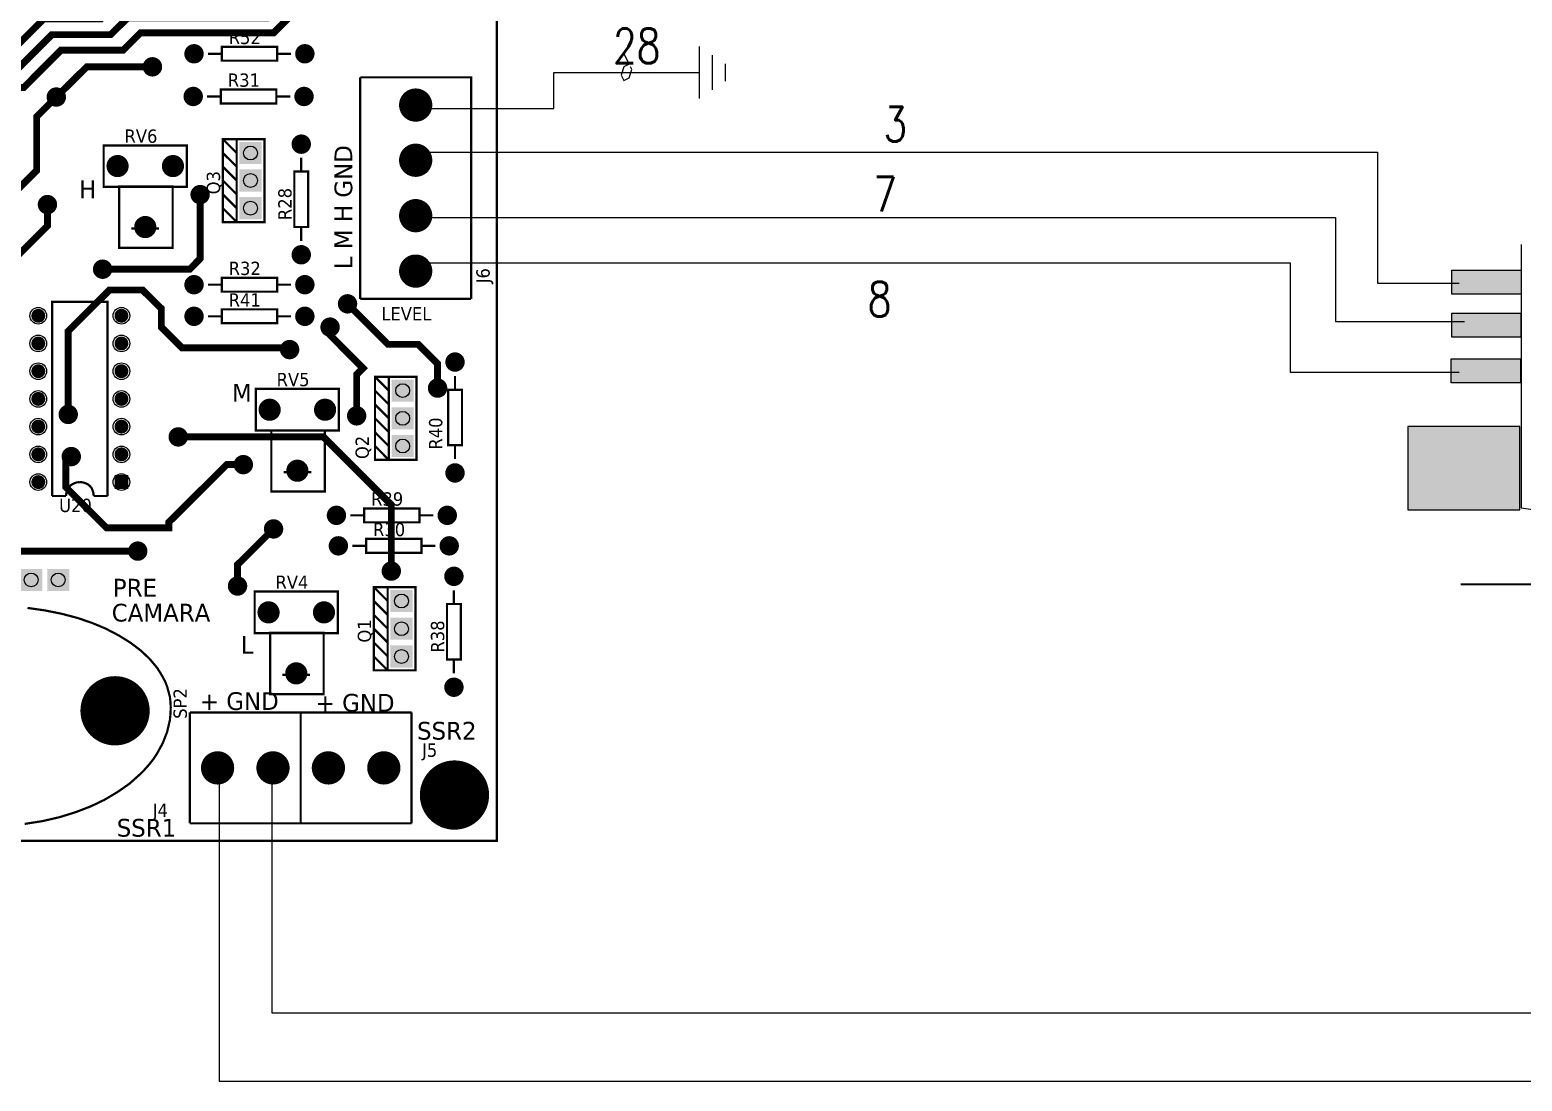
# Model space of a CAD drawing. Header units: millimetres. Extents: x 123.5 to 144.3, y 105.4 to 121.6.
# Drawn here: x 130.96 to 136.34, y 109.59 to 113.38 of the extents above; entities that cross this region are included whole.
import ezdxf
from ezdxf.enums import TextEntityAlignment as Align

# ---------------------------------------------------------------- set-up
doc = ezdxf.new("R2010")
doc.units = ezdxf.units.MM
for name, color, linetype in [('12632256', 7, 'Continuous'), ('DESC', 250, 'Continuous'), ('SYMS', 7, 'Continuous'), ('WIRES', 7, 'Continuous')]:
    doc.layers.add(name, color=color, linetype=linetype)
doc.layers.add('WIRENO', color=7, linetype='Continuous', true_color=0x000000)
doc.styles.get("Standard").update_dxf_attribs({"font": 'tahoma.ttf'})
doc.styles.add('WD', font='romans.shx')

# ---------------------------------------------------------------- blocks, each defined once
blk = doc.blocks.new('EPAD')
at = {"const_width": 0.5}
blk.add_lwpolyline([(-0.25, 0, 1), (0.25, 0, 1)], format="xyb", close=True, dxfattribs=at)
blk = doc.blocks.new('RPAD')
blk.add_trace([(-0.5, -0.5), (-0.5, 0.5), (0.5, -0.5), (0.5, 0.5)])
blk = doc.blocks.new('Tarjeta')
for points, const_width in [([(146.3184, 112.4867), (153.6204, 112.4867), (153.6204, 117.4267), (146.3184, 117.4267), (146.3184, 112.4867)], 0.008), ([(151.2764, 115.1287), (151.4914, 115.3427), (151.8764, 115.3427), (151.9854, 115.4517), (152.1924, 115.4517), (152.2634, 115.5227), (152.6194, 115.5227), (152.8434, 115.7467), (152.8434, 115.8717), (152.9204, 115.9487)], 0.025), ([(151.2974, 114.9657), (151.2974, 115.0457), (151.5164, 115.2647), (151.8844, 115.2647), (152.0144, 115.3947), (152.2264, 115.3947), (152.2884, 115.4557), (152.7864, 115.4557), (152.7864, 115.5807), (152.9494, 115.7437)], 0.025), ([(151.3694, 114.8547), (151.3694, 115.0167), (151.5564, 115.2037), (151.9124, 115.2037), (152.0474, 115.3387), (152.2714, 115.3387), (152.3344, 115.4017), (152.8154, 115.4017), (152.9414, 115.5277)], 0.025), ([(152.5774, 115.3257), (152.6274, 115.3257)], 0.008), ([(152.6274, 115.3007), (152.8274, 115.3007), (152.8274, 115.3507), (152.6274, 115.3507), (152.6274, 115.3007)], 0.008), ([(152.8274, 115.3257), (152.8774, 115.3257)], 0.008), ([(152.3774, 115.2787), (152.1404, 115.2787), (152.0304, 115.1697)], 0.025), ([(153.1274, 115.2407), (153.5274, 115.2407), (153.5274, 114.4417)], 0.008), ([(153.1274, 114.4417), (153.1274, 115.2407)], 0.008), ([(152.0304, 115.1697), (151.9594, 115.0987), (151.9594, 114.9047), (151.8854, 114.8307), (151.8854, 114.6917), (151.8474, 114.6537), (151.0804, 114.6537), (150.8804, 114.4527), (150.8804, 114.4387), (150.7004, 114.4387), (150.6294, 114.3677)], 0.025), ([(152.5744, 115.1717), (152.6244, 115.1717)], 0.008), ([(152.6244, 115.1467), (152.8244, 115.1467), (152.8244, 115.1967), (152.6244, 115.1967), (152.6244, 115.1467)], 0.008), ([(152.8244, 115.1717), (152.8744, 115.1717)], 0.008), ([(152.2014, 114.8457), (152.5014, 114.8457), (152.5014, 114.9947), (152.2014, 114.9947), (152.2014, 114.8457)], 0.008), ([(152.6814, 114.7187), (152.7814, 114.7187), (152.7814, 115.0177), (152.6814, 115.0177), (152.6814, 114.7187), (152.6314, 114.7187), (152.6314, 115.0177), (152.6814, 115.0177)], 0.008), ([(152.6814, 114.9677), (152.6314, 115.0177)], 0.008), ([(152.6814, 114.9187), (152.6314, 114.9677)], 0.008), ([(152.9144, 114.9007), (152.9144, 114.9507)], 0.008), ([(152.6814, 114.8687), (152.6314, 114.9187)], 0.008), ([(152.8894, 114.7007), (152.9394, 114.7007), (152.9394, 114.9007), (152.8894, 114.9007), (152.8894, 114.7007)], 0.008), ([(152.1974, 114.5487), (152.5124, 114.5487), (152.5494, 114.5867), (152.5494, 114.8177)], 0.025), ([(152.2574, 114.6257), (152.4504, 114.6257), (152.4504, 114.8467), (152.2574, 114.8467), (152.2574, 114.6257)], 0.008), ([(152.6814, 114.8187), (152.6314, 114.8687)], 0.008), ([(151.6524, 114.5657), (151.8594, 114.5657), (151.9984, 114.7047), (151.9984, 114.7817)], 0.025), ([(152.6814, 114.7687), (152.6314, 114.8187)], 0.008), ([(152.6814, 114.7187), (152.6314, 114.7687)], 0.008), ([(152.4014, 114.6957), (152.3014, 114.6957)], 0.008), ([(152.9144, 114.6507), (152.9144, 114.7007)], 0.008), ([(152.6274, 114.4677), (152.8274, 114.4677), (152.8274, 114.5177), (152.6274, 114.5177), (152.6274, 114.4677)], 0.008), ([(152.0734, 114.0247), (152.0734, 114.3257), (152.2224, 114.4737), (152.3414, 114.4737), (152.4094, 114.4067), (152.4094, 114.3397), (152.4844, 114.2647), (152.8664, 114.2647), (152.8724, 114.2587)], 0.025), ([(152.5774, 114.4927), (152.6274, 114.4927)], 0.008), ([(152.8274, 114.4927), (152.8774, 114.4927)], 0.008), ([(152.2154, 113.7307), (152.2154, 114.4307), (152.0154, 114.4307), (152.0154, 113.7307)], 0.008), ([(152.6274, 114.3537), (152.8274, 114.3537), (152.8274, 114.4037), (152.6274, 114.4037), (152.6274, 114.3537)], 0.008), ([(153.0814, 114.4237), (153.2274, 114.2777), (153.3364, 114.2777), (153.4064, 114.2077), (153.4064, 114.1197)], 0.025), ([(153.1274, 114.4417), (153.5274, 114.4417)], 0.008), ([(152.5774, 114.3787), (152.6274, 114.3787)], 0.008), ([(152.8274, 114.3787), (152.8774, 114.3787)], 0.008), ([(153.0184, 114.3397), (153.0184, 114.3107), (153.1374, 114.1917), (153.1144, 114.1687), (153.1144, 114.0197)], 0.025), ([(153.2304, 113.8607), (153.3304, 113.8607), (153.3304, 114.1607), (153.2304, 114.1607), (153.2304, 113.8607), (153.1804, 113.8607), (153.1804, 114.1607), (153.2304, 114.1607)], 0.008), ([(153.2304, 114.1107), (153.1804, 114.1607)], 0.008), ([(153.4694, 114.1137), (153.4694, 114.1637)], 0.008), ([(152.7504, 113.9667), (153.0504, 113.9667), (153.0504, 114.1167), (152.7504, 114.1167), (152.7504, 113.9667)], 0.008), ([(153.2304, 114.0607), (153.1804, 114.1107)], 0.008), ([(153.4444, 113.9137), (153.4944, 113.9137), (153.4944, 114.1137), (153.4444, 114.1137), (153.4444, 113.9137)], 0.008), ([(151.6504, 114.0237), (151.6504, 113.6797), (151.7984, 113.5317), (152.3244, 113.5317)], 0.025), ([(153.2304, 114.0107), (153.1804, 114.0607)], 0.008), ([(152.8064, 113.7467), (152.9994, 113.7467), (152.9994, 113.9667), (152.8064, 113.9667), (152.8064, 113.7467)], 0.008), ([(153.2304, 113.9607), (153.1804, 114.0107)], 0.008), ([(152.4704, 113.9437), (152.9944, 113.9437), (153.1174, 113.8207), (153.2394, 113.6987), (153.2394, 113.4597)], 0.025), ([(153.2304, 113.9107), (153.1804, 113.9607)], 0.008), ([(153.2304, 113.8607), (153.1804, 113.9107)], 0.008), ([(153.4694, 113.8637), (153.4694, 113.9137)], 0.008), ([(152.7054, 113.8437), (152.6454, 113.8437), (152.4364, 113.6357), (152.4364, 113.6157), (152.2114, 113.6157), (152.0644, 113.7627), (152.0644, 113.8527), (152.0844, 113.8727)], 0.025), ([(152.9504, 113.8167), (152.8504, 113.8167)], 0.008), ([(152.1154, 113.7807), (152.1054, 113.7797), (152.0954, 113.7767), (152.0874, 113.7727), (152.0794, 113.7667), (152.0734, 113.7597), (152.0694, 113.7507), (152.0664, 113.7407), (152.0654, 113.7307)], 0.008), ([(152.1154, 113.7807), (152.1254, 113.7797), (152.1354, 113.7767), (152.1444, 113.7727), (152.1514, 113.7667), (152.1574, 113.7597), (152.1614, 113.7507), (152.1644, 113.7407), (152.1654, 113.7307)], 0.008), ([(152.0654, 113.7307), (152.0154, 113.7307)], 0.008), ([(152.2154, 113.7307), (152.1654, 113.7307)], 0.008), ([(153.0914, 113.6607), (153.1414, 113.6607)], 0.008), ([(153.1414, 113.6357), (153.3414, 113.6357), (153.3414, 113.6857), (153.1414, 113.6857), (153.1414, 113.6357)], 0.008), ([(153.3414, 113.6607), (153.3914, 113.6607)], 0.008), ([(152.6844, 113.4057), (152.6844, 113.4827), (152.8144, 113.6117)], 0.025), ([(153.0984, 113.5507), (153.1484, 113.5507)], 0.008), ([(153.1484, 113.5257), (153.3484, 113.5257), (153.3484, 113.5757), (153.1484, 113.5757), (153.1484, 113.5257)], 0.008), ([(153.3484, 113.5507), (153.3984, 113.5507)], 0.008), ([(152.7464, 113.2357), (153.0464, 113.2357), (153.0464, 113.3857), (152.7464, 113.3857), (152.7464, 113.2357)], 0.008), ([(153.2264, 113.1017), (153.3264, 113.1017), (153.3264, 113.4017), (153.2264, 113.4017), (153.2264, 113.1017), (153.1764, 113.1017), (153.1764, 113.4017), (153.2264, 113.4017)], 0.008), ([(153.2264, 113.3517), (153.1764, 113.4017)], 0.008), ([(153.4654, 113.3407), (153.4654, 113.3907)], 0.008), ([(151.9164, 112.5477), (151.9804, 112.5577), (152.0414, 112.5717), (152.0994, 112.5897), (152.1544, 112.6107), (152.2044, 112.6347), (152.2514, 112.6627), (152.2944, 112.6927), (152.3314, 112.7257), (152.3484, 112.7427), (152.3644, 112.7607), (152.3794, 112.7797), (152.3924, 112.7987), (152.4144, 112.8387), (152.4304, 112.8797), (152.4404, 112.9227), (152.4424, 112.9447), (152.4434, 112.9677), (152.4424, 112.9867), (152.4404, 113.0057), (152.4304, 113.0427), (152.4234, 113.0607), (152.4144, 113.0777), (152.4044, 113.0947), (152.3934, 113.1117), (152.3664, 113.1437), (152.3344, 113.1737), (152.2974, 113.2017), (152.2554, 113.2277), (152.2094, 113.2517), (152.1594, 113.2727), (152.1064, 113.2907), (152.0494, 113.3057), (151.9894, 113.3177), (151.9264, 113.3267)], 0.008), ([(153.2264, 113.3017), (153.1764, 113.3517)], 0.008), ([(153.4404, 113.1407), (153.4904, 113.1407), (153.4904, 113.3407), (153.4404, 113.3407), (153.4404, 113.1407)], 0.008), ([(153.2264, 113.2517), (153.1764, 113.3017)], 0.008), ([(152.8024, 113.0157), (152.9954, 113.0157), (152.9954, 113.2367), (152.8024, 113.2367), (152.8024, 113.0157)], 0.008), ([(153.2264, 113.2017), (153.1764, 113.2517)], 0.008), ([(153.2264, 113.1517), (153.1764, 113.2017)], 0.008), ([(153.2264, 113.1017), (153.1764, 113.1517)], 0.008), ([(153.4654, 113.0907), (153.4654, 113.1407)], 0.008), ([(152.9464, 113.0857), (152.8464, 113.0857)], 0.008), ([(152.5124, 112.9497), (152.5124, 112.5497)], 0.008), ([(152.5124, 112.9497), (152.9124, 112.9497)], 0.008), ([(152.9124, 112.9497), (152.9124, 112.5497)], 0.008), ([(152.9124, 112.9497), (152.9124, 112.5497)], 0.008), ([(152.9124, 112.9497), (153.3124, 112.9497)], 0.008), ([(153.3124, 112.9497), (153.3124, 112.5497)], 0.008), ([(152.5124, 112.5497), (152.9124, 112.5497)], 0.008), ([(152.9124, 112.5497), (153.3124, 112.5497)], 0.008)]:
    blk.add_lwpolyline(points, dxfattribs=dict(const_width=const_width))
for centre, radius in [((152.5274, 115.3257), 0.025), ((152.9274, 115.3257), 0.025), ((152.3774, 115.2787), 0.025), ((152.0304, 115.1697), 0.025), ((152.5244, 115.1717), 0.025), ((152.9244, 115.1717), 0.025), ((153.3274, 115.1407), 0.03), ((152.7314, 114.9677), 0.025), ((152.9144, 114.9997), 0.025), ((152.2514, 114.9207), 0.025), ((152.4514, 114.9207), 0.025), ((153.3274, 114.9417), 0.03), ((152.7314, 114.8687), 0.025), ((152.5494, 114.8177), 0.025), ((151.9984, 114.7817), 0.025), ((152.7314, 114.7687), 0.025), ((152.3514, 114.7007), 0.025), ((153.3274, 114.7417), 0.03), ((152.9144, 114.6007), 0.025), ((152.1974, 114.5487), 0.025), ((153.3274, 114.5417), 0.03), ((152.5274, 114.4927), 0.025), ((152.9274, 114.4927), 0.025), ((151.9654, 114.3807), 0.03), ((152.2654, 114.3807), 0.03), ((152.5274, 114.3787), 0.025), ((152.9274, 114.3787), 0.025), ((153.0814, 114.4237), 0.025), ((153.0184, 114.3397), 0.025), ((151.9654, 114.2807), 0.03), ((152.2654, 114.2807), 0.03), ((152.8724, 114.2587), 0.025), ((153.4694, 114.2137), 0.025), ((151.9654, 114.1807), 0.03), ((152.2654, 114.1807), 0.03), ((153.2804, 114.1107), 0.025), ((153.4064, 114.1197), 0.025), ((151.9654, 114.0807), 0.03), ((152.2654, 114.0807), 0.03), ((152.0734, 114.0247), 0.025), ((152.8004, 114.0417), 0.025), ((153.0004, 114.0417), 0.025), ((153.1144, 114.0197), 0.025), ((153.2804, 114.0107), 0.025), ((151.9654, 113.9807), 0.03), ((152.2654, 113.9807), 0.03), ((152.4704, 113.9437), 0.025), ((153.2804, 113.9107), 0.025), ((151.9654, 113.8807), 0.03), ((152.0844, 113.8727), 0.025), ((152.2654, 113.8807), 0.03), ((152.7054, 113.8437), 0.025), ((151.9654, 113.7807), 0.03), ((152.2654, 113.7807), 0.03), ((152.9004, 113.8217), 0.025), ((153.4694, 113.8137), 0.025), ((153.0414, 113.6607), 0.025), ((153.4414, 113.6607), 0.025), ((152.8144, 113.6117), 0.025), ((152.3244, 113.5317), 0.025), ((153.0484, 113.5507), 0.025), ((153.4484, 113.5507), 0.025), ((153.2394, 113.4597), 0.025), ((151.9394, 113.4277), 0.025), ((152.0374, 113.4277), 0.025), ((152.6844, 113.4057), 0.025), ((153.4654, 113.4407), 0.025), ((153.2764, 113.3517), 0.025), ((152.7964, 113.3107), 0.025), ((152.9964, 113.3107), 0.025), ((153.2764, 113.2517), 0.025), ((153.2764, 113.1517), 0.025), ((152.8964, 113.0907), 0.025), ((153.4654, 113.0407), 0.025), ((152.2424, 112.9557), 0.03), ((152.6124, 112.7497), 0.03), ((152.8124, 112.7497), 0.03), ((153.0124, 112.7497), 0.03), ((153.2124, 112.7497), 0.03), ((153.4674, 112.6517), 0.03)]:
    blk.add_circle(centre, radius)
for p, xscale, yscale in [((152.5274, 115.3257), 0.07, 0.07), ((152.9274, 115.3257), 0.07, 0.07), ((152.3774, 115.2787), 0.07, 0.07), ((152.5244, 115.1717), 0.07, 0.07), ((152.9244, 115.1717), 0.07, 0.07), ((152.0304, 115.1697), 0.07, 0.07), ((153.3274, 115.1407), 0.12, 0.12), ((152.9144, 114.9997), 0.07, 0.07), ((153.3274, 114.9417), 0.12, 0.12), ((152.2514, 114.9207), 0.08, 0.08), ((152.4514, 114.9207), 0.08, 0.08), ((152.5494, 114.8177), 0.07, 0.07), ((151.9984, 114.7817), 0.07, 0.07), ((153.3274, 114.7417), 0.12, 0.12), ((152.3514, 114.7007), 0.08, 0.08), ((152.9144, 114.6007), 0.07, 0.07), ((152.1974, 114.5487), 0.07, 0.07), ((153.3274, 114.5417), 0.12, 0.12), ((152.5274, 114.4927), 0.07, 0.07), ((152.9274, 114.4927), 0.07, 0.07), ((153.0814, 114.4237), 0.07, 0.07), ((151.9654, 114.3807), 0.05, 0.05), ((152.2654, 114.3807), 0.05, 0.05), ((152.5274, 114.3787), 0.07, 0.07), ((152.9274, 114.3787), 0.07, 0.07), ((153.0184, 114.3397), 0.07, 0.07), ((151.9654, 114.2807), 0.05, 0.05), ((152.2654, 114.2807), 0.05, 0.05), ((152.8724, 114.2587), 0.07, 0.07), ((153.4694, 114.2137), 0.07, 0.07), ((151.9654, 114.1807), 0.05, 0.05), ((152.2654, 114.1807), 0.05, 0.05), ((153.4064, 114.1197), 0.07, 0.07), ((151.9654, 114.0807), 0.05, 0.05), ((152.2654, 114.0807), 0.05, 0.05), ((152.8004, 114.0417), 0.08, 0.08), ((153.0004, 114.0417), 0.08, 0.08), ((152.0734, 114.0247), 0.07, 0.07), ((153.1144, 114.0197), 0.07, 0.07), ((151.9654, 113.9807), 0.05, 0.05), ((152.2654, 113.9807), 0.05, 0.05), ((152.4704, 113.9437), 0.07, 0.07), ((151.9654, 113.8807), 0.05, 0.05), ((152.0844, 113.8727), 0.07, 0.07), ((152.2654, 113.8807), 0.05, 0.05), ((152.7054, 113.8437), 0.07, 0.07), ((152.9004, 113.8217), 0.08, 0.08), ((153.4694, 113.8137), 0.07, 0.07), ((151.9654, 113.7807), 0.05, 0.05), ((152.8144, 113.6117), 0.07, 0.07), ((153.0414, 113.6607), 0.07, 0.07), ((153.4414, 113.6607), 0.07, 0.07), ((152.3244, 113.5317), 0.07, 0.07), ((153.0484, 113.5507), 0.07, 0.07), ((153.4484, 113.5507), 0.07, 0.07), ((153.2394, 113.4597), 0.07, 0.07), ((152.6844, 113.4057), 0.07, 0.07), ((153.4654, 113.4407), 0.07, 0.07), ((152.7964, 113.3107), 0.08, 0.08), ((152.9964, 113.3107), 0.08, 0.08), ((152.8964, 113.0907), 0.08, 0.08), ((152.2424, 112.9557), 0.25, 0.25), ((153.4654, 113.0407), 0.07, 0.07), ((152.6124, 112.7497), 0.12, 0.12), ((152.8124, 112.7497), 0.12, 0.12), ((153.0124, 112.7497), 0.12, 0.12), ((153.2124, 112.7497), 0.12, 0.12), ((153.4674, 112.6517), 0.25, 0.25)]:
    blk.add_blockref('EPAD', p, dxfattribs=dict(xscale=xscale, yscale=yscale))
for p, xscale, yscale, rotation in [((152.7314, 114.9677), 0.08, 0.08, 90), ((152.7314, 114.8687), 0.08, 0.08, 90), ((152.7314, 114.7687), 0.08, 0.08, 90), ((153.2804, 114.1107), 0.08, 0.08, 90), ((153.2804, 114.0107), 0.08, 0.08, 90), ((153.2804, 113.9107), 0.08, 0.08, 90), ((152.2654, 113.7807), 0.05, 0.05, 90), ((151.9394, 113.4277), 0.08, 0.08, 180), ((152.0374, 113.4277), 0.08, 0.08, 180), ((153.2764, 113.3517), 0.08, 0.08, 90), ((153.2764, 113.2517), 0.08, 0.08, 90), ((153.2764, 113.1517), 0.08, 0.08, 90)]:
    blk.add_blockref('RPAD', p, dxfattribs=dict(xscale=xscale, yscale=yscale, rotation=rotation))
at = {"layer": '12632256'}
for s, height, width, p in [('R52', 0.048, 1.041667, (152.6524, 115.3607)), ('R31', 0.048, 1.041667, (152.6494, 115.2067)), ('RV6', 0.048, 1.041667, (152.2764, 115.0047)), ('H', 0.064, 1.09375, (152.1124, 114.8047)), ('R32', 0.048, 1.041667, (152.6524, 114.5277)), ('R41', 0.048, 1.041667, (152.6524, 114.4137)), ('LEVEL', 0.048, 1.041667, (153.2034, 114.3637)), ('M', 0.064, 1.09375, (152.6644, 114.0707)), ('RV5', 0.048, 1.041667, (152.8254, 114.1267)), ('U20', 0.048, 1.041667, (152.0404, 113.6727)), ('R39', 0.048, 1.041667, (153.1664, 113.6957)), ('R30', 0.048, 1.041667, (153.1734, 113.5857)), ('PRE', 0.064, 1.09375, (152.2344, 113.3677)), ('RV4', 0.048, 1.041667, (152.8214, 113.3957)), ('CAMARA', 0.064, 1.09375, (152.2304, 113.2777)), ('L', 0.064, 1.09375, (152.6964, 113.1617)), ('+ GND', 0.064, 1.09375, (152.5484, 112.9587)), ('+ GND', 0.064, 1.09375, (152.9664, 112.9527)), ('SSR2', 0.064, 1.09375, (153.3324, 112.8517)), ('J5', 0.048, 1.041667, (153.3504, 112.7897)), ('J4', 0.048, 1.041667, (152.3784, 112.5727)), ('SSR1', 0.064, 1.09375, (152.2484, 112.5017))]:
    blk.add_text(s, height=height, dxfattribs=dict(at, width=width)).set_placement(p)
for s, height, width, p in [('L M H GND', 0.064, 1.09375, (153.0984, 114.5487)), ('Q3', 0.048, 1.041667, (152.6214, 114.8187)), ('R28', 0.048, 1.041667, (152.8794, 114.7257)), ('J6', 0.048, 1.041667, (153.5944, 114.4977)), ('R40', 0.048, 1.041667, (153.4234, 113.8977)), ('Q2', 0.048, 1.041667, (153.1584, 113.8637)), ('Q1', 0.048, 1.041667, (153.1664, 113.2017)), ('R38', 0.048, 1.041667, (153.4304, 113.1657)), ('SP2', 0.048, 1.041667, (152.5014, 112.9267))]:
    blk.add_text(s, height=height, rotation=90, dxfattribs=dict(at, width=width)).set_placement(p)
blk = doc.blocks.new('WD_WNH')
at = {"linetype": 'Continuous', "style": 'WD', "width": 0.8}
blk.add_attdef('WIRENO', text='', height=0.125, dxfattribs=at).set_placement((0, 0.0625), align=Align.CENTER)
at = {"style": 'WD', "flags": 1}
for tag, p in [('W01USER', (0, 0.0781)), ('W02USER', (0, 0.0703)), ('W03USER', (0, 0.0625)), ('W04USER', (0, 0.0547)), ('W05USER', (0, 0.0469)), ('W06USER', (0, 0.0391)), ('W07USER', (0, 0.0312)), ('W08USER', (0, 0.0234)), ('W09USER', (0, 0.0156)), ('W10USER', (0, 0.0078))]:
    blk.add_attdef(tag, text='', height=0.005, dxfattribs=at).set_placement(p, align=Align.CENTER)
blk = doc.blocks.new('HGND2')
for p, q in [((0, 0.09375), (0, -0.09375)), ((0.046875, 0.0625), (0.046875, -0.0625)), ((0.09375, 0.03125), (0.09375, -0.03125))]:
    blk.add_line(p, q)
at = {"style": 'WD', "flags": 1}
blk.add_attdef('X4TERM01', (0, 0), '', height=0.01, dxfattribs=at)

msp = doc.modelspace()

# ---------------------------------------------------------------- hatches: boundary and pattern name
at = {"layer": 'WIRENO'}
h = msp.add_hatch(color=256, dxfattribs=at)
h.dxf.hatch_style = 1
h.paths.add_polyline_path([(136.0907, 112.5154), (136.0907, 112.4286), (136.3406, 112.4286), (136.3406, 112.5154)])
h = msp.add_hatch(color=256, dxfattribs=at)
h.dxf.hatch_style = 1
h.paths.add_polyline_path([(136.0903, 112.3606), (136.0903, 112.2737), (136.3402, 112.2737), (136.3402, 112.3606)])
h = msp.add_hatch(color=256, dxfattribs=at)
h.dxf.hatch_style = 1
h.paths.add_polyline_path([(136.0884, 112.1956), (136.0884, 112.1088), (136.3383, 112.1088), (136.3383, 112.1956)])
h = msp.add_hatch(color=256, dxfattribs=at)
h.dxf.hatch_style = 1
h.paths.add_polyline_path([(136.3356, 111.6512), (136.3356, 111.9512), (135.9317, 111.9512), (135.9317, 111.6512)])

# ---------------------------------------------------------------- linework, layer by layer
for p, q in [((136.3406, 112.6077), (136.3406, 111.658)), ((136.3406, 111.658), (136.4167, 111.6472))]:
    msp.add_line(p, q, dxfattribs=at)
msp.add_lwpolyline([(133.1, 113.3), (133.1219, 113.2584), (133.1022, 113.2485), (133.0924, 113.2191), (133.1023, 113.1994), (133.1219, 113.2093), (133.1317, 113.2387), (133.1268, 113.2485)], dxfattribs=at)
for points in [[(136.0907, 112.5154), (136.3406, 112.5154), (136.3406, 112.4286), (136.0907, 112.4286)], [(136.0903, 112.3606), (136.3402, 112.3606), (136.3402, 112.2737), (136.0903, 112.2737)], [(136.0884, 112.1956), (136.3383, 112.1956), (136.3383, 112.1088), (136.0884, 112.1088)], [(136.3356, 111.9512), (135.9317, 111.9512), (135.9317, 111.6512), (136.3356, 111.6512)]]:
    msp.add_lwpolyline(points, close=True, dxfattribs=at)
at = {"layer": 'WIRENO', "lineweight": 40}
msp.add_lwpolyline([(136.5312, 111.6637), (136.5312, 111.381), (136.1233, 111.381)], dxfattribs=at)
at = {"layer": 'WIRES'}
for p, q in [((132.8492, 113.0985), (132.8492, 113.2287)), ((132.8492, 113.2287), (133.3748, 113.2287)), ((132.3237, 113.0985), (132.8492, 113.0985)), ((132.3583, 112.941), (135.8221, 112.941)), ((135.8221, 112.941), (135.8221, 112.4681)), ((132.3804, 112.7055), (135.671, 112.7055)), ((135.671, 112.7055), (135.671, 112.3298)), ((132.3501, 112.5419), (135.5074, 112.5419)), ((135.5074, 112.5419), (135.5074, 112.1475)), ((135.8221, 112.4681), (136.1178, 112.4681)), ((135.671, 112.3298), (136.1367, 112.3298)), ((135.5074, 112.1475), (136.1178, 112.1475)), ((131.6414, 110.6904), (131.6414, 109.5899)), ((131.8334, 109.8345), (131.8334, 110.7055)), ((141.0887, 109.8345), (131.8334, 109.8345)), ((131.6414, 109.5899), (141.4193, 109.5899))]:
    msp.add_line(p, q, dxfattribs=at)

# ---------------------------------------------------------------- block references
at = {"layer": 'DESC'}
msp.add_blockref('Tarjeta', (-20.9763, -2.0298), dxfattribs=at)
at = {"layer": 'SYMS'}
msp.add_blockref('HGND2', (133.3748, 113.2287), dxfattribs=at)
at = {"layer": 'WIRENO'}
ref = msp.add_blockref('WD_WNH', (133.112, 113.1136), dxfattribs=at)
ref.add_attrib('WIRENO', '28', dxfattribs={"linetype": 'Continuous', "height": 0.125, "style": 'WD', "width": 0.8}).set_placement((133.1489, 113.2242), align=Align.BOTTOM_CENTER)
ref = msp.add_blockref('WD_WNH', (134.0453, 112.8314), dxfattribs=at)
ref.add_attrib('WIRENO', '3', dxfattribs={"linetype": 'Continuous', "height": 0.125, "style": 'WD', "width": 0.8}).set_placement((134.0822, 112.942), align=Align.BOTTOM_CENTER)
ref = msp.add_blockref('WD_WNH', (134.0082, 112.5784), dxfattribs=at)
ref.add_attrib('WIRENO', '7', dxfattribs={"linetype": 'Continuous', "height": 0.125, "style": 'WD', "width": 0.8}).set_placement((134.0451, 112.689), align=Align.BOTTOM_CENTER)
ref = msp.add_blockref('WD_WNH', (133.9886, 112.2006), dxfattribs=at)
ref.add_attrib('WIRENO', '8', dxfattribs={"linetype": 'Continuous', "height": 0.125, "style": 'WD', "width": 0.8}).set_placement((134.0255, 112.3112), align=Align.BOTTOM_CENTER)

doc.saveas('drawing.dxf')
